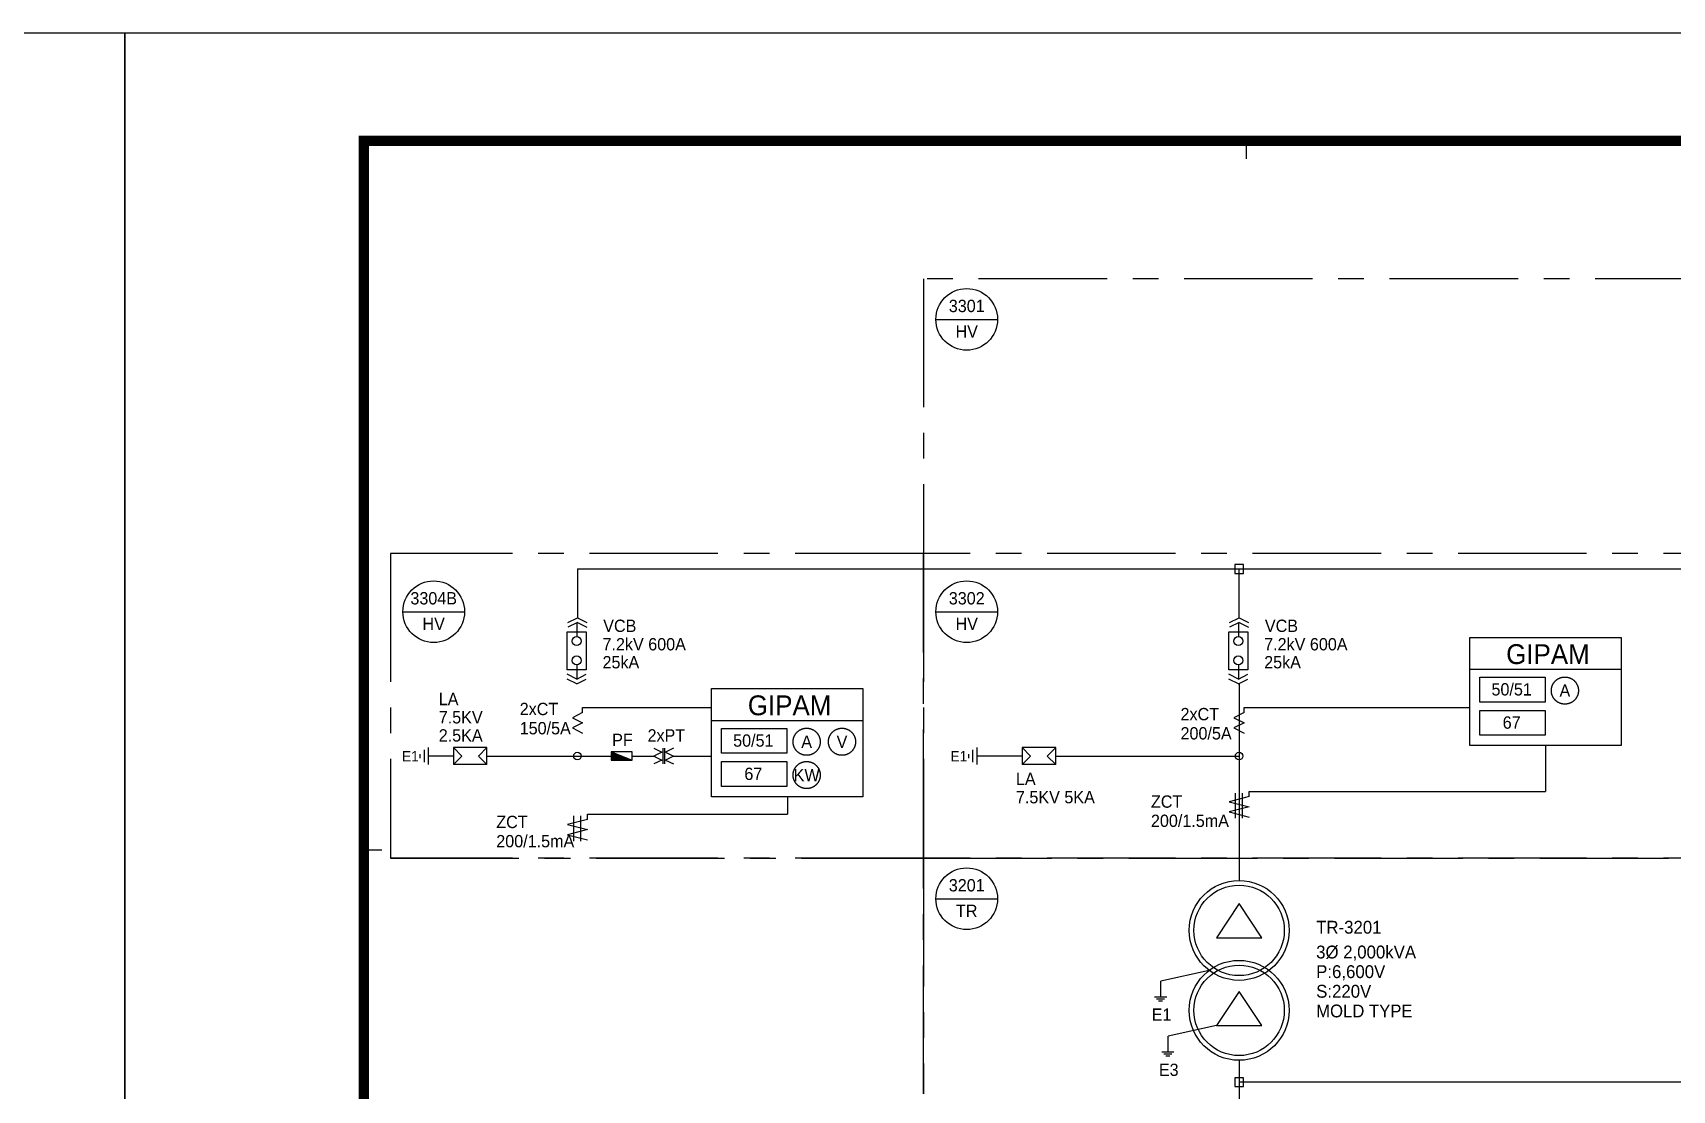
# Model space of a CAD drawing. Header units: millimetres. Extents: x 0 to 252300, y -45585 to -15885.
# Drawn here: x 167303 to 183259, y -26172 to -15885 of the extents above; entities that cross this region are included whole.
import ezdxf
from ezdxf.enums import TextEntityAlignment as Align

# ---------------------------------------------------------------- set-up
doc = ezdxf.new("R2010")
doc.units = ezdxf.units.MM
doc.header["$LTSCALE"] = 1000
for name, pattern in [('CEN', [62, 60, -1, 0, -1]), ('CENTER', [2, 1.25, -0.25, 0.25, -0.25]), ('ELP', [16.5, 14, -1, 0.5, -1])]:
    doc.linetypes.add(name, pattern=pattern)
for name, color, linetype in [('100', 4, 'Continuous'), ('150', 6, 'Continuous'), ('50', 3, 'Continuous'), ('60', 2, 'Continuous'), ('ABC', 1, 'Continuous'), ('BUS', 6, 'Continuous'), ('L1-CEILING', 3, 'Continuous'), ('L2', 7, 'Continuous'), ('L3-GROUND', 2, 'ELP'), ('line', 9, 'Continuous'), ('LINE3', 1, 'CENTER'), ('SYM', 3, 'Continuous'), ('TEXT', 3, 'Continuous'), ('XR-SHEET-SHT', 5, 'Continuous'), ('XREF', 7, 'CEN')]:
    doc.layers.add(name, color=color, linetype=linetype)
doc.layers.add('XR-SHEET-TEMP', color=171, linetype='Continuous', plot=False)
doc.styles.add('CW', font='')
doc.styles.add('돋움', font='')
doc.styles.get('CW').set_extended_font_data('Dotum')
doc.styles.get('돋움').set_extended_font_data('Dotum')

# ---------------------------------------------------------------- blocks, each defined once
blk = doc.blocks.new('XR-FORM-EE', base_point=(461, 408))
at = {"layer": 'XR-SHEET-SHT', "color": 5}
blk.add_lwpolyline([(0, 118800), (168200, 118800), (168200, 0), (0, 0)], close=True, dxfattribs=at)
at = {"layer": 'XR-SHEET-SHT', "color": 5, "const_width": 400}
blk.add_lwpolyline([(9300, 114600), (163900, 114600), (163900, 4200), (9300, 4200)], close=True, dxfattribs=at)
at = {"layer": 'XR-SHEET-TEMP'}
for p, q in [((43650, 114600), (43650, 113900)), ((9300, 87000), (10000, 87000))]:
    blk.add_line(p, q, dxfattribs=at)

msp = doc.modelspace()

# ---------------------------------------------------------------- linework, layer by layer
at = {"color": 6}
for p, q in [((179001, -21058), (179001, -21144)), ((179087, -21058), (179001, -21058)), ((179087, -21144), (179087, -21058)), ((179001, -21144), (179087, -21144)), ((172931, -22884), (173009, -22962)), ((172931, -22891), (173001, -22962)), ((172931, -22899), (172994, -22962)), ((172931, -22906), (172987, -22962)), ((172931, -22913), (172980, -22962)), ((172931, -22920), (172972, -22962)), ((172931, -22928), (172965, -22962)), ((172931, -22935), (172958, -22962)), ((172931, -22942), (172951, -22962)), ((172931, -22949), (172943, -22962)), ((172931, -22957), (172936, -22962)), ((172936, -22881), (173016, -22962)), ((172948, -22886), (173023, -22962)), ((172960, -22891), (173030, -22962)), ((172972, -22896), (173038, -22962)), ((172984, -22901), (173045, -22962)), ((172996, -22906), (173052, -22962)), ((173008, -22910), (173059, -22962)), ((173020, -22915), (173067, -22962)), ((173032, -22920), (173074, -22962)), ((173044, -22925), (173081, -22962)), ((173056, -22930), (173088, -22962)), ((173069, -22935), (173096, -22962)), ((173081, -22939), (173103, -22962)), ((173093, -22944), (173110, -22962)), ((173105, -22949), (173117, -22962)), ((173117, -22954), (173125, -22962)), ((173129, -22959), (173132, -22962)), ((179001, -26050), (179001, -26135)), ((179087, -26050), (179001, -26050)), ((179001, -26135), (179087, -26135)), ((179087, -26135), (179087, -26050))]:
    msp.add_line(p, q, dxfattribs=at)
for centre, radius in [((172597, -21803), 43.7), ((179037, -21803), 43.7), ((172597, -21991), 43.7), ((179037, -21991), 43.7), ((172604, -22921), 36.4), ((179044, -22921), 36.4)]:
    msp.add_circle(centre, radius, dxfattribs=at)
at = {"layer": '100', "color": 6}
for centre, radius in [((179044, -24617), 486), ((179044, -24617), 440), ((179044, -25395), 486), ((179044, -25395), 440)]:
    msp.add_circle(centre, radius, dxfattribs=at)
at = {"layer": '150', "color": 6}
for p, q in [((172654, -22498), (172555, -22548)), ((172654, -22449), (172803, -22449)), ((172654, -22498), (172654, -22449)), ((179094, -22498), (178994, -22548)), ((179094, -22449), (179243, -22449)), ((179094, -22498), (179094, -22449)), ((172555, -22548), (172654, -22598)), ((172654, -22598), (172555, -22648)), ((172555, -22648), (172654, -22697)), ((178994, -22548), (179094, -22598)), ((179094, -22598), (178994, -22648)), ((178994, -22648), (179094, -22697)), ((173348, -22843), (173426, -22882)), ((173426, -22882), (173348, -22921)), ((173348, -22921), (173426, -22960)), ((173426, -22960), (173348, -22998)), ((173539, -22843), (173461, -22882)), ((173461, -22882), (173539, -22921)), ((173539, -22921), (173461, -22960)), ((173461, -22960), (173539, -22998)), ((179010, -23526), (179010, -23282)), ((179078, -23526), (179078, -23282)), ((179142, -23266), (179243, -23266)), ((179142, -23316), (179142, -23266)), ((179142, -23316), (178946, -23366)), ((178946, -23366), (179142, -23415)), ((179142, -23415), (178946, -23465)), ((172702, -23538), (172506, -23587)), ((172506, -23587), (172702, -23637)), ((172570, -23748), (172570, -23504)), ((172638, -23748), (172638, -23504)), ((172702, -23488), (172803, -23488)), ((172702, -23538), (172702, -23488)), ((178946, -23465), (179142, -23515)), ((172702, -23637), (172506, -23687)), ((172506, -23687), (172702, -23736))]:
    msp.add_line(p, q, dxfattribs=at)
at = {"layer": '50', "color": 6}
for p, q in [((172512, -21622), (172604, -21576)), ((172604, -21622), (172512, -21667)), ((172604, -21576), (172696, -21622)), ((172604, -21622), (172696, -21667)), ((178952, -21622), (179044, -21576)), ((179044, -21622), (178952, -21667)), ((179044, -21576), (179136, -21622)), ((179044, -21622), (179136, -21667)), ((172505, -22081), (172505, -21713)), ((172505, -21713), (172689, -21713)), ((172689, -21713), (172689, -22081)), ((178945, -22081), (178945, -21713)), ((178945, -21713), (179129, -21713)), ((179129, -21713), (179129, -22081)), ((172689, -22081), (172505, -22081)), ((172597, -22172), (172505, -22126)), ((172597, -22218), (172505, -22172)), ((172597, -22172), (172689, -22126)), ((172597, -22218), (172689, -22172)), ((179129, -22081), (178945, -22081)), ((179037, -22172), (178945, -22126)), ((179037, -22218), (178945, -22172)), ((179037, -22172), (179129, -22126)), ((179037, -22218), (179129, -22172)), ((171723, -22839), (171397, -22839)), ((171479, -22921), (171397, -22839)), ((171397, -22839), (171397, -23002)), ((171397, -23002), (171479, -22921)), ((171642, -22921), (171723, -22839)), ((171723, -23002), (171642, -22921)), ((171723, -23002), (171723, -22839)), ((172931, -22880), (173136, -22962)), ((172931, -22880), (172931, -22962)), ((173136, -22880), (172931, -22880)), ((172931, -22962), (173136, -22962)), ((173136, -22962), (173136, -22880)), ((177259, -22839), (176932, -22839)), ((177014, -22921), (176932, -22839)), ((176932, -22839), (176932, -23002)), ((176932, -23002), (177014, -22921)), ((177177, -22921), (177259, -22839)), ((177259, -23002), (177177, -22921)), ((177259, -23002), (177259, -22839)), ((171723, -23002), (171397, -23002)), ((177259, -23002), (176932, -23002))]:
    msp.add_line(p, q, dxfattribs=at)
at = {"layer": '60', "color": 6}
for p, q in [((172597, -21622), (172597, -21759)), ((179037, -21622), (179037, -21759)), ((172597, -22035), (172597, -22172)), ((179037, -22035), (179037, -22172))]:
    msp.add_line(p, q, dxfattribs=at)
at = {"layer": 'BUS', "color": 6}
for p, q in [((172604, -21101), (192257, -21101)), ((172604, -21101), (172604, -21576)), ((179044, -21576), (179044, -21101)), ((179044, -22218), (179044, -24131)), ((179044, -24356), (178823, -24688)), ((179265, -24688), (179044, -24356)), ((178823, -24688), (179265, -24688)), ((179044, -25211), (178823, -25542)), ((179265, -25542), (179044, -25211)), ((178823, -25542), (179265, -25542)), ((179044, -25880), (179044, -27413)), ((179044, -26092), (186271, -26092))]:
    msp.add_line(p, q, dxfattribs=at)
at = {"layer": 'L1-CEILING', "color": 6}
for p, q in [((171723, -22921), (172604, -22921)), ((172604, -22921), (172931, -22921)), ((173136, -22921), (173363, -22921)), ((173435, -22843), (173435, -22998)), ((173452, -22843), (173452, -22998)), ((173539, -22921), (173910, -22921)), ((177259, -22921), (179044, -22921)), ((182027, -22818), (182027, -23266)), ((179243, -23266), (182027, -23266)), ((174647, -23317), (174647, -23488)), ((172803, -23488), (174647, -23488))]:
    msp.add_line(p, q, dxfattribs=at)
at = {"layer": 'L2', "color": 6}
for p, q in [((171074, -22943), (171074, -22902)), ((171114, -22982), (171114, -22859)), ((171155, -23002), (171155, -22839)), ((171397, -22921), (171155, -22921)), ((176412, -22943), (176412, -22902)), ((176453, -22982), (176453, -22859)), ((176494, -23002), (176494, -22839)), ((176932, -22921), (176494, -22921))]:
    msp.add_line(p, q, dxfattribs=at)
at = {"layer": 'L3-GROUND', "color": 6}
for p, q in [((181290, -21767), (182764, -21767)), ((181290, -22818), (181290, -21767)), ((182764, -21767), (182764, -22818)), ((181290, -22077), (182764, -22077)), ((181386, -22153), (182022, -22153)), ((181386, -22396), (181386, -22153)), ((182022, -22153), (182022, -22396)), ((173910, -22265), (175383, -22265)), ((173910, -23317), (173910, -22265)), ((175383, -22265), (175383, -23317)), ((182022, -22396), (181386, -22396)), ((181386, -22477), (182022, -22477)), ((181386, -22719), (181386, -22477)), ((182022, -22477), (182022, -22719)), ((173910, -22576), (175383, -22576)), ((174005, -22652), (174642, -22652)), ((174005, -22894), (174005, -22652)), ((174642, -22652), (174642, -22894)), ((182022, -22719), (181386, -22719)), ((174642, -22894), (174005, -22894)), ((174005, -22975), (174642, -22975)), ((174005, -23218), (174005, -22975)), ((174642, -22975), (174642, -23218)), ((182764, -22818), (181290, -22818)), ((174642, -23218), (174005, -23218)), ((175383, -23317), (173910, -23317))]:
    msp.add_line(p, q, dxfattribs=at)
for centre in [(182215, -22284), (174835, -22782), (175179, -22782), (174835, -23106)]:
    msp.add_circle(centre, 132, dxfattribs=at)
at = {"layer": 'line', "color": 6, "linetype": 'Continuous'}
for p, q in [((172803, -22449), (173910, -22449)), ((179243, -22449), (181290, -22449))]:
    msp.add_line(p, q, dxfattribs=at)
at = {"layer": 'LINE3', "color": 6}
for p, q in [((195759, -18277), (175972, -18277)), ((175972, -18277), (175972, -20949)), ((175972, -20949), (170785, -20949)), ((170785, -20949), (170785, -23913)), ((190426, -20949), (175972, -20949)), ((175972, -20949), (175972, -23913)), ((175972, -23913), (175972, -20949)), ((170785, -23913), (175972, -23913)), ((175972, -23913), (170785, -23913)), ((175972, -23913), (190426, -23913)), ((190426, -23913), (175972, -23913)), ((175972, -23913), (175972, -26208)), ((175972, -26208), (175972, -23913))]:
    msp.add_line(p, q, dxfattribs=at)
at = {"layer": 'SYM', "color": 6}
for p, q in [((176093, -18673), (176693, -18673)), ((170905, -21517), (171505, -21517)), ((176093, -21517), (176693, -21517)), ((176093, -24309), (176693, -24309))]:
    msp.add_line(p, q, dxfattribs=at)
for centre in [(176393, -18673), (171205, -21517), (176393, -21517), (176393, -24309)]:
    msp.add_circle(centre, 300, dxfattribs=at)
at = {"layer": 'TEXT', "color": 6}
for p, q in [((178752, -25006), (178282, -25110)), ((178280, -25110), (178280, -25266)), ((178339, -25266), (178222, -25266)), ((178319, -25285), (178241, -25285)), ((178300, -25305), (178261, -25305)), ((178351, -25647), (178351, -25802)), ((178823, -25542), (178353, -25647)), ((178409, -25802), (178293, -25802)), ((178390, -25822), (178312, -25822)), ((178370, -25841), (178332, -25841))]:
    msp.add_line(p, q, dxfattribs=at)

# ---------------------------------------------------------------- block references
at = {"layer": 'XREF', "xscale": 0.25, "yscale": 0.25, "zscale": 0.25}
for p in [(126265, -45483), (168315, -45483)]:
    msp.add_blockref('XR-FORM-EE', p, dxfattribs=at)

# ---------------------------------------------------------------- texts
at = {"layer": '60', "color": 6}
for s, height, style, p in [('VCB', 120, '돋움', (172855, -21714)), ('VCB', 120, '돋움', (179295, -21714)), ('7.2kV 600A', 120, '돋움', (172848, -21893)), ('7.2kV 600A', 120, '돋움', (179288, -21893)), ('25kA', 120, '돋움', (172848, -22068)), ('25kA', 120, '돋움', (179288, -22068)), ('150/5A', 120, '돋움', (172042, -22710)), ('200/5A', 120, '돋움', (178474, -22760)), ('PF', 120, '돋움', (172942, -22824)), ('200/1.5mA', 120, '돋움', (178186, -23611)), ('200/1.5mA', 120, '돋움', (171814, -23809)), ('TR-3201', 125, 'CW', (179794, -24649)), ('3Ø 2,000kVA', 125, 'CW', (179794, -24890)), ('P:6,600V', 125, 'CW', (179794, -25081)), ('S:220V', 125, 'CW', (179794, -25272)), ('E1', 119.2, '돋움', (178194, -25496)), ('E3', 119.2, '돋움', (178264, -26033))]:
    msp.add_text(s, height=height, dxfattribs=dict(at, style=style)).set_placement(p)
at = {"layer": '60', "color": 6, "style": '돋움'}
msp.add_text('2xPT', height=119.2, dxfattribs=at).set_placement((173469, -22719), align=Align.MIDDLE)
at = {"layer": 'ABC', "color": 6, "style": '돋움'}
for s, p in [('3301', (176393, -18542)), ('HV', (176393, -18790)), ('3304B', (171205, -21386)), ('3302', (176393, -21386)), ('HV', (171205, -21634)), ('HV', (176393, -21634)), ('3201', (176393, -24178)), ('TR', (176393, -24427))]:
    msp.add_text(s, height=120, dxfattribs=at).set_placement(p, align=Align.MIDDLE)
at = {"layer": 'L3-GROUND', "color": 6, "style": '돋움'}
for s, height, p in [('GIPAM', 192.9, (182050, -22026)), ('GIPAM', 192.9, (174669, -22524)), ('50/51', 120, (181697, -22332)), ('67', 120, (181697, -22655)), ('50/51', 120, (174316, -22830)), ('67', 120, (174316, -23154))]:
    msp.add_text(s, height=height, dxfattribs=at).set_placement(p, align=Align.CENTER)
for s, p in [('A', (182215, -22284)), ('A', (174835, -22782)), ('V', (175179, -22782)), ('KW', (174835, -23106))]:
    msp.add_text(s, height=120, dxfattribs=at).set_placement(p, align=Align.MIDDLE)
at = {"layer": 'line', "color": 6}
for s, height, style, p in [('LA', 120, '돋움', (171254, -22426)), ('7.5KV', 120, '돋움', (171254, -22604)), ('2xCT', 120, '돋움', (172042, -22523)), ('2xCT', 120, '돋움', (178474, -22573)), ('2.5KA', 120, '돋움', (171254, -22780)), ('LA', 120, '돋움', (176872, -23203)), ('7.5KV 5KA', 120, '돋움', (176872, -23381)), ('ZCT', 120, '돋움', (178186, -23424)), ('ZCT', 120, '돋움', (171814, -23622)), ('MOLD TYPE ', 124.1, 'CW', (179794, -25463))]:
    msp.add_text(s, height=height, dxfattribs=dict(at, style=style)).set_placement(p)
at = {"layer": 'line', "color": 6, "style": '돋움'}
for p in [(170978, -22923), (176316, -22923)]:
    msp.add_text('E1', height=101.7, dxfattribs=at).set_placement(p, align=Align.MIDDLE)

doc.saveas('drawing.dxf')
